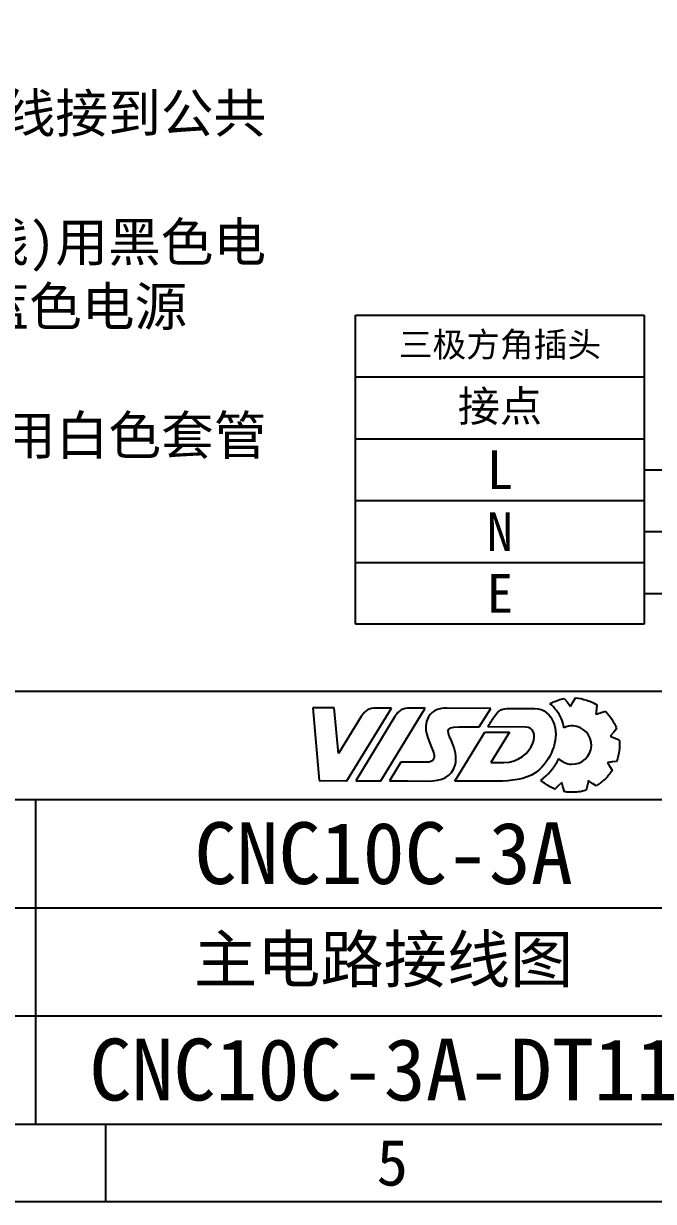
# Model space of a CAD drawing. Header units: millimetres. Extents: x 547 to 2149, y 622 to 1790.
# Drawn here: x 652.8 to 693.6, y 1102.4 to 1178.6 of the extents above; entities that cross this region are included whole.
import ezdxf

# ---------------------------------------------------------------- set-up
doc = ezdxf.new("R2010")
doc.units = ezdxf.units.MM
for name, color, linetype in [('中文标注', 3, 'Continuous'), ('仅图框使用', 7, 'Continuous'), ('元器件与线路', 7, 'Continuous'), ('文字标注特殊', 2, 'Continuous'), ('英文数字标注', 3, 'Continuous')]:
    doc.layers.add(name, color=color, linetype=linetype)
doc.styles.get("Standard").update_dxf_attribs({"font": 'txt', "bigfont": 'gbcbig.shx'})
doc.styles.add('宋体', font='')
doc.styles.get('宋体').set_extended_font_data('宋体')

# ---------------------------------------------------------------- blocks, each defined once
blk = doc.blocks.new('Logo-pic')
at = {"layer": '仅图框使用', "color": 4}
for points in [[(1.392, -0.003), (1.392, -0.003), (0, 0), (0, 0)], [(0, 0), (0, 0), (0.422, -4.704), (0.422, -4.704)], [(15.35, 0.28), (15.416, 0.315), (15.488, 0.351), (15.565, 0.385)], [(16.076, -0.663), (15.92, -0.312), (15.663, -0.003), (15.35, 0.28)], [(15.565, 0.385), (15.693, 0.441), (15.835, 0.495), (15.991, 0.538)], [(15.991, 0.538), (15.991, 0.538), (16.277, 0.618), (16.277, 0.618)], [(16.277, 0.618), (16.277, 0.618), (16.46, 0.384), (16.46, 0.384)], [(16.46, 0.384), (16.46, 0.384), (16.687, 0.094), (16.687, 0.094)], [(16.687, 0.094), (16.687, 0.094), (16.852, 0.387), (16.852, 0.387)], [(16.852, 0.387), (16.852, 0.387), (17.004, 0.654), (17.004, 0.654)], [(17.004, 0.654), (17.243, 0.638), (17.503, 0.576), (17.729, 0.502)], [(17.729, 0.502), (17.863, 0.459), (17.999, 0.404), (18.117, 0.342)], [(18.117, 0.342), (18.117, 0.342), (18.38, 0.203), (18.38, 0.203)], [(18.38, 0.203), (18.38, 0.203), (18.354, -0.088), (18.354, -0.088)], [(1.664, -2.946), (1.664, -2.946), (1.392, -0.003), (1.392, -0.003)], [(3.14, -0.557), (3.14, -0.557), (1.664, -2.946), (1.664, -2.946)], [(2.213, -4.708), (2.213, -4.708), (5.097, -0.012), (5.097, -0.012)], [(5.314, -0.563), (5.314, -0.563), (2.782, -4.71), (2.782, -4.71)], [(4.112, -0.01), (3.646, -0.009), (3.388, -0.157), (3.14, -0.557)], [(5.097, -0.012), (5.097, -0.012), (4.112, -0.01), (4.112, -0.01)], [(4.404, -4.714), (4.404, -4.714), (7.287, -0.017), (7.287, -0.017)], [(6.293, -0.015), (5.832, -0.014), (5.585, -0.135), (5.314, -0.563)], [(7.281, -0.017), (7.281, -0.017), (6.293, -0.015), (6.293, -0.015)], [(7.5, -0.581), (7.033, -1.345), (7.55, -2.128), (7.801, -2.819)], [(7.287, -0.017), (7.287, -0.017), (7.281, -0.017), (7.281, -0.017)], [(8.688, -0.017), (8.195, -0.016), (7.782, -0.118), (7.5, -0.581)], [(11.517, -0.027), (11.517, -0.027), (8.688, -0.017), (8.688, -0.017)], [(10.777, -1.229), (10.777, -1.229), (11.517, -0.027), (11.517, -0.027)], [(11.333, -1.23), (11.444, -1.052), (11.612, -0.769), (11.734, -0.578)], [(11.734, -0.578), (12.026, -0.116), (12.304, -0.029), (12.711, -0.03)], [(12.711, -0.03), (12.711, -0.03), (14.347, -0.034), (14.347, -0.034)], [(14.347, -0.034), (15.007, -0.035), (15.381, -0.463), (15.587, -0.948)], [(16.261, -1.284), (16.226, -1.072), (16.166, -0.864), (16.076, -0.663)], [(18.354, -0.088), (18.354, -0.088), (18.325, -0.413), (18.325, -0.413)], [(18.325, -0.413), (18.477, -0.359), (18.631, -0.304), (18.672, -0.293)], [(18.672, -0.293), (18.672, -0.293), (18.938, -0.216), (18.938, -0.216)], [(18.938, -0.216), (19.094, -0.37), (19.237, -0.554), (19.355, -0.736)], [(19.355, -0.736), (19.42, -0.836), (19.486, -0.948), (19.546, -1.068)], [(9.026, -2.231), (8.764, -1.632), (8.446, -1.193), (9.465, -1.226)], [(9.465, -1.226), (9.465, -1.226), (10.777, -1.229), (10.777, -1.229)], [(13.776, -1.234), (13.776, -1.234), (11.333, -1.23), (11.333, -1.23)], [(14.243, -2.288), (14.454, -1.749), (14.297, -1.237), (13.776, -1.234)], [(15.587, -0.948), (15.971, -1.854), (15.535, -3.186), (14.675, -3.991)], [(16.849, -1.165), (16.639, -1.155), (16.439, -1.199), (16.261, -1.284)], [(18.031, -2.456), (18.062, -1.774), (17.532, -1.195), (16.849, -1.165)], [(19.668, -1.345), (19.668, -1.345), (19.48, -1.559), (19.48, -1.559)], [(19.546, -1.068), (19.546, -1.068), (19.607, -1.193), (19.607, -1.193)], [(19.607, -1.193), (19.629, -1.243), (19.649, -1.293), (19.668, -1.345)], [(9.213, -3.702), (9.351, -3.148), (9.221, -2.678), (9.026, -2.231)], [(9.195, -4.733), (9.195, -4.733), (11.13, -1.564), (11.13, -1.564)], [(11.13, -1.564), (11.13, -1.564), (12.736, -1.568), (12.736, -1.568)], [(12.736, -1.568), (12.736, -1.568), (11.527, -3.528), (11.527, -3.528)], [(19.48, -1.559), (19.48, -1.559), (19.251, -1.821), (19.251, -1.821)], [(19.251, -1.821), (19.269, -1.828), (19.289, -1.836), (19.575, -1.95)], [(19.575, -1.95), (19.575, -1.95), (19.835, -2.054), (19.835, -2.054)], [(19.835, -2.054), (19.842, -2.118), (19.848, -2.182), (19.851, -2.247)], [(7.801, -2.819), (7.916, -3.137), (7.908, -3.511), (7.363, -3.518)], [(12.365, -3.53), (13.343, -3.533), (14.007, -2.893), (14.243, -2.288)], [(16.74, -3.638), (17.423, -3.669), (18.001, -3.139), (18.031, -2.456)], [(19.834, -2.751), (19.806, -2.992), (19.751, -3.23), (19.667, -3.458)], [(5.703, -3.514), (5.703, -3.514), (4.965, -4.723), (4.965, -4.723)], [(6.793, -3.517), (6.793, -3.517), (5.703, -3.514), (5.703, -3.514)], [(7.363, -3.518), (7.363, -3.518), (6.793, -3.517), (6.793, -3.517)], [(7.419, -4.727), (8.355, -4.729), (9.028, -4.448), (9.213, -3.702)], [(11.527, -3.528), (11.527, -3.528), (12.005, -3.529), (12.005, -3.529)], [(12.005, -3.529), (12.005, -3.529), (12.279, -3.53), (12.279, -3.53)], [(12.279, -3.53), (12.279, -3.53), (12.365, -3.53), (12.365, -3.53)], [(14.772, -4.687), (15.238, -4.337), (15.644, -3.839), (15.919, -3.277)], [(15.919, -3.277), (16.13, -3.488), (16.418, -3.624), (16.74, -3.638)], [(19.383, -3.495), (19.273, -3.509), (19.173, -3.519), (19.075, -3.529)], [(19.075, -3.529), (19.126, -3.61), (19.179, -3.693), (19.235, -3.788)], [(19.235, -3.788), (19.235, -3.788), (19.383, -4.034), (19.383, -4.034)], [(19.667, -3.458), (19.667, -3.458), (19.383, -3.495), (19.383, -3.495)], [(14.675, -3.991), (14.068, -4.558), (13.126, -4.678), (12.309, -4.74)], [(19.166, -4.335), (19.011, -4.523), (18.829, -4.682), (18.643, -4.839)], [(19.383, -4.034), (19.317, -4.139), (19.244, -4.24), (19.166, -4.335)], [(0.422, -4.704), (0.422, -4.704), (2.213, -4.708), (2.213, -4.708)], [(2.782, -4.71), (2.782, -4.71), (4.404, -4.714), (4.404, -4.714)], [(4.965, -4.723), (4.965, -4.723), (6.174, -4.725), (6.174, -4.725)], [(6.174, -4.725), (6.174, -4.725), (7.419, -4.727), (7.419, -4.727)], [(10.293, -4.736), (10.293, -4.736), (9.195, -4.733), (9.195, -4.733)], [(12.309, -4.74), (12.309, -4.74), (10.293, -4.736), (10.293, -4.736)], [(15.06, -4.916), (14.972, -4.855), (14.877, -4.781), (14.772, -4.687)], [(15.371, -5.107), (15.265, -5.049), (15.161, -4.987), (15.06, -4.916)], [(15.497, -5.176), (15.497, -5.176), (15.371, -5.107), (15.371, -5.107)], [(15.681, -5.255), (15.619, -5.23), (15.557, -5.204), (15.497, -5.176)], [(15.885, -5.045), (15.885, -5.045), (15.664, -5.248), (15.664, -5.248)], [(15.664, -5.248), (15.664, -5.248), (15.681, -5.255), (15.681, -5.255)], [(16.124, -4.826), (16.124, -4.826), (15.885, -5.045), (15.885, -5.045)], [(16.21, -5.143), (16.186, -5.067), (16.155, -4.948), (16.124, -4.826)], [(16.298, -5.424), (16.298, -5.424), (16.21, -5.143), (16.21, -5.143)], [(17.701, -5.326), (17.598, -5.358), (17.492, -5.384), (17.385, -5.406)], [(17.761, -5.068), (17.761, -5.068), (17.698, -5.327), (17.698, -5.327)], [(17.698, -5.327), (17.698, -5.327), (17.701, -5.326), (17.701, -5.326)], [(17.834, -4.704), (17.812, -4.828), (17.788, -4.955), (17.761, -5.068)], [(18.096, -4.885), (18.02, -4.835), (17.928, -4.77), (17.834, -4.704)], [(18.338, -5.045), (18.338, -5.045), (18.096, -4.885), (18.096, -4.885)], [(18.605, -4.869), (18.519, -4.932), (18.43, -4.991), (18.338, -5.045)], [(18.643, -4.839), (18.63, -4.85), (18.618, -4.859), (18.605, -4.869)], [(16.611, -5.453), (16.505, -5.449), (16.403, -5.439), (16.298, -5.424)], [(16.977, -5.452), (16.847, -5.46), (16.726, -5.46), (16.611, -5.453)], [(17.385, -5.406), (17.234, -5.43), (17.1, -5.445), (16.977, -5.452)]]:
    blk.add_open_spline(points, degree=3, dxfattribs=at)
blk.add_open_spline([(19.851, -2.247), (19.853, -2.3), (19.855, -2.354), (19.855, -2.408), (19.855, -2.408), (19.855, -2.522), (19.848, -2.637), (19.834, -2.751)], degree=3, knots=[0.25423729, 0.25423729, 0.25423729, 0.25423729, 0.27118644, 0.27118644, 0.27118644, 0.27118644, 0.28813559, 0.28813559, 0.28813559, 0.28813559], dxfattribs=at)

msp = doc.modelspace()

# ---------------------------------------------------------------- linework, layer by layer
at = {"layer": '仅图框使用'}
for p, q in [((643.608, 1135.381), (838.733, 1135.381)), ((643.608, 1128.381), (838.733, 1128.381)), ((653.608, 1107.381), (653.608, 1128.381)), ((643.608, 1121.381), (838.733, 1121.381)), ((643.608, 1114.381), (806.608, 1114.381)), ((551.733, 1107.381), (838.733, 1107.381)), ((658.108, 1107.381), (658.108, 1102.381)), ((546.733, 1102.381), (843.733, 1102.381))]:
    msp.add_line(p, q, dxfattribs=at)
at = {"layer": '元器件与线路', "lineweight": -3}
for p, q in [((674.292, 1159.714), (692.973, 1159.714)), ((674.292, 1139.714), (674.292, 1159.714)), ((692.973, 1159.714), (692.973, 1139.714)), ((674.292, 1155.714), (692.973, 1155.714)), ((674.292, 1151.714), (692.973, 1151.714)), ((692.973, 1149.714), (710.824, 1149.714)), ((674.292, 1147.714), (692.973, 1147.714)), ((692.973, 1145.714), (710.824, 1145.714)), ((674.292, 1143.714), (692.973, 1143.714)), ((692.973, 1141.714), (710.824, 1141.714)), ((692.973, 1139.714), (674.292, 1139.714))]:
    msp.add_line(p, q, dxfattribs=at)

# ---------------------------------------------------------------- block references
at = {"layer": '仅图框使用'}
msp.add_blockref('Logo-pic', (671.516, 1134.304), dxfattribs=at)

# ---------------------------------------------------------------- texts
at = {"layer": '中文标注', "lineweight": -3, "insert": (683.632, 1157.714), "char_height": 1.6, "width": 18.6812, "attachment_point": 5, "style": '宋体'}
msp.add_mtext('三极方角插头', dxfattribs=at)
at = {"layer": '中文标注', "insert": (683.632, 1153.714), "char_height": 2, "width": 18.6812, "attachment_point": 5, "style": '宋体'}
msp.add_mtext('接点', dxfattribs=at)
at = {"layer": '中文标注', "color": 3, "attachment_point": 5}
for s, insert, char_height, width in [('{\\fSimSun|b0|i0|c134|p2;CNC10C-3A}', (676.108, 1124.881), 4, 45), ('{\\fSimSun|b0|i0|c134|p2;主电路接线图}', (676.108, 1117.881), 3, 45), ('{\\fSimSun|b0|i0|c134|p2;CNC10C-3A-DT11}', (676.108, 1110.881), 4, 52.92639)]:
    msp.add_mtext(s, dxfattribs=dict(at, insert=insert, char_height=char_height, width=width))
at = {"layer": '仅图框使用', "insert": (676.671, 1104.881), "char_height": 3, "width": 37.125, "attachment_point": 5}
msp.add_mtext('{\\fSimSun|b0|i0|c134|p2;5}', dxfattribs=at)
at = {"layer": '文字标注特殊', "lineweight": -3, "insert": (557.732, 1178.194), "char_height": 2.5, "width": 110.9605, "attachment_point": 1}
msp.add_mtext('{\\fSimSun|b0|i0|c134|p2;注：\\H1.6x;\\P\\H0.625x;    (1)元器件的所有接地线（E）统一用1.5平方的黄绿色电源线接到公共接地端子排处(零地排接线端子)。黄绿色电源线只用来接地。\\P    (2)所有单根电源线中，火线(R线)用红色电源线，零线(T线)用黑色电源线,直流正极线(24V线)用棕色电源线，直流负极线(0V线)用蓝色电源线。\\P    (3)整机线标的打印根据图纸中电源线的标号打印，线标所用白色套管根据电源线外径大小选择，套管长度、字体大小要统一。}', dxfattribs=at)
at = {"layer": '英文数字标注', "char_height": 2.5, "width": 18.6812, "attachment_point": 5}
for s, insert in [('{\\fSimSun|b0|i0|c134|p2;L}', (683.632, 1149.714)), ('{\\fSimSun|b0|i0|c134|p2;N}', (683.632, 1145.714)), ('{\\fSimSun|b0|i0|c134|p2;E}', (683.632, 1141.714))]:
    msp.add_mtext(s, dxfattribs=dict(at, insert=insert))

doc.saveas('drawing.dxf')
